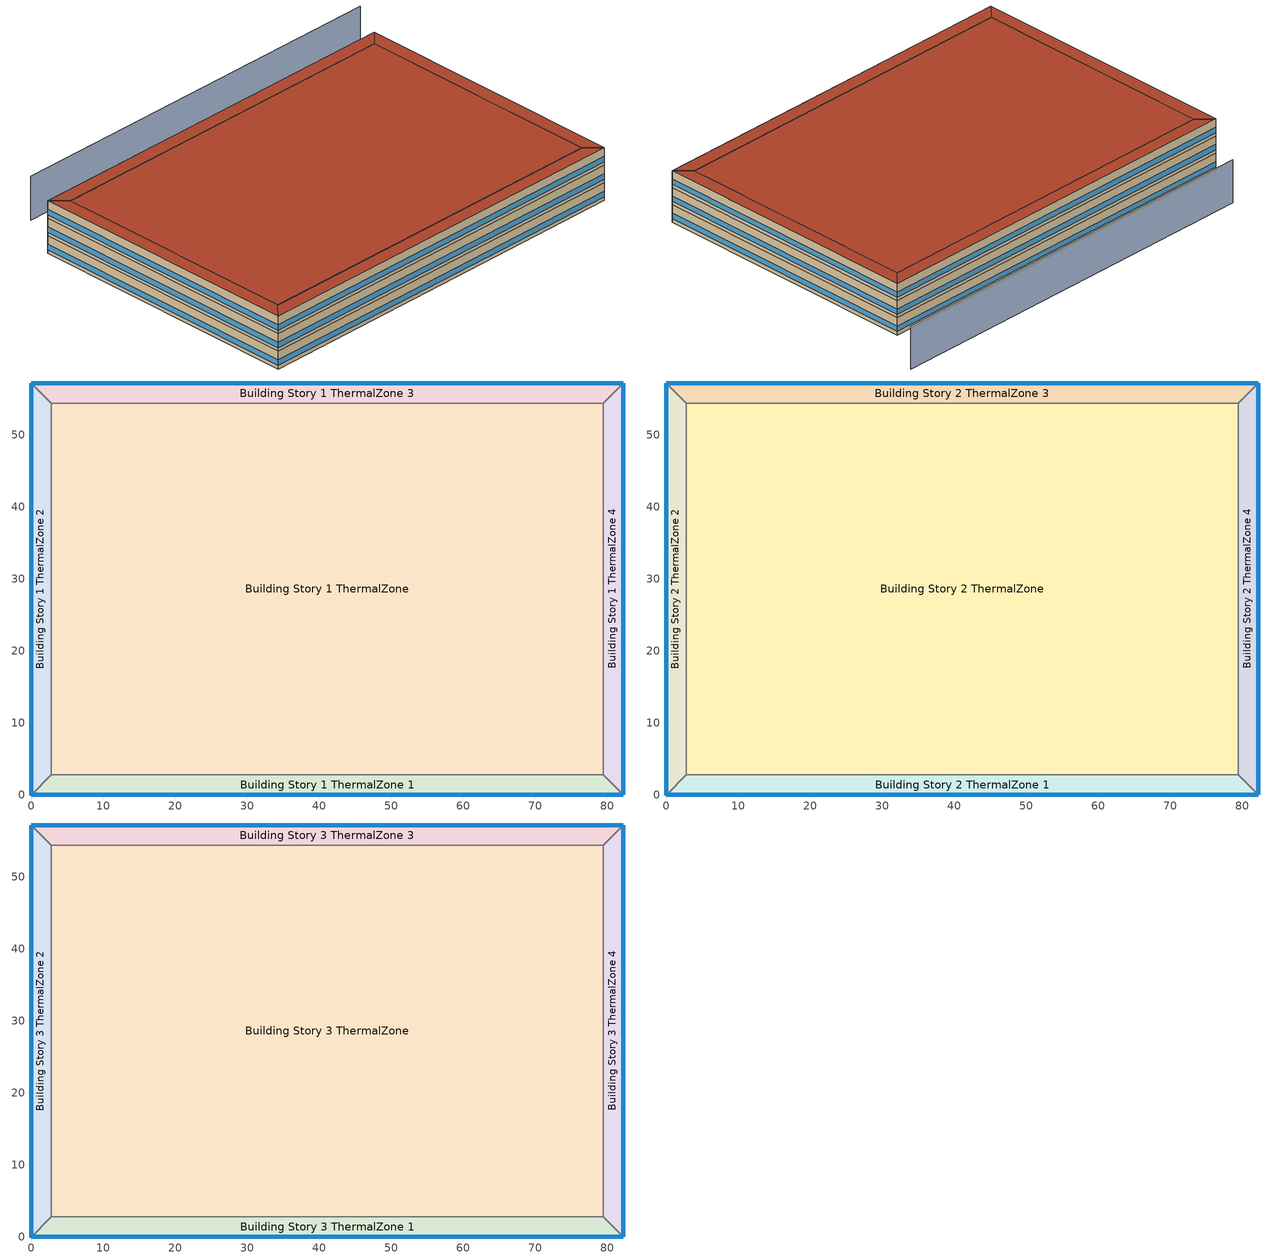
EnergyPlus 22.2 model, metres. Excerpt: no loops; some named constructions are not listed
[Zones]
Building Story 1 ThermalZone
 floor ground (Typical Insulated Carpeted 8in Slab Floor): 79.4,2.83 2.83,2.83 2.83,54.37 79.4,54.37 z0
 wall adiabatic (Typical Interior Wall): 2.83,2.83 79.4,2.83 79.4,54.37 2.83,54.37 2.83,2.83 z0:3.6
 ceiling adiabatic (Typical Interior Floor): 79.4,54.37 2.83,54.37 2.83,2.83 79.4,2.83 z3.6
Building Story 1 ThermalZone 1
 floor ground (Typical Insulated Carpeted 8in Slab Floor): 82.23,0 0,0 2.83,2.83 79.4,2.83 z0
 wall outside (Typical Insulated Steel Framed Exterior Wall R-20.41): 0,0 82.23,0 z0:3.6
 wall adiabatic (Typical Interior Wall): 82.23,0 79.4,2.83 2.83,2.83 0,0 z0:3.6
 window (U 0.48 SHGC 0.40 Dbl Ref-D Clr 6mm/13mm): 0.03,0 82.21,0 z0.76:1.84
 ceiling adiabatic (Typical Interior Ceiling): 79.4,2.83 2.83,2.83 0,0 82.23,0 z3.6
Building Story 1 ThermalZone 2
 floor ground (Typical Insulated Carpeted 8in Slab Floor): 0,0 0,57.2 2.83,54.37 2.83,2.83 z0
 wall outside (Typical Insulated Steel Framed Exterior Wall R-20.41): 0,57.2 0,0 z0:3.6
 wall adiabatic (Typical Interior Wall): 0,0 2.83,2.83 2.83,54.37 0,57.2 z0:3.6
 window (U 0.48 SHGC 0.40 Dbl Ref-D Clr 6mm/13mm): 0,57.17 0,0.03 z0.76:1.84
 ceiling adiabatic (Typical Interior Ceiling): 2.83,2.83 2.83,54.37 0,57.2 0,0 z3.6
Building Story 1 ThermalZone 3
 floor ground (Typical Insulated Carpeted 8in Slab Floor): 0,57.2 82.23,57.2 79.4,54.37 2.83,54.37 z0
 wall outside (Typical Insulated Steel Framed Exterior Wall R-20.41): 82.23,57.2 0,57.2 z0:3.6
 wall adiabatic (Typical Interior Wall): 0,57.2 2.83,54.37 79.4,54.37 82.23,57.2 z0:3.6
 window (U 0.48 SHGC 0.40 Dbl Ref-D Clr 6mm/13mm): 82.2,57.2 0.03,57.2 z0.76:1.84
 ceiling adiabatic (Typical Interior Ceiling): 2.83,54.37 79.4,54.37 82.23,57.2 0,57.2 z3.6
Building Story 1 ThermalZone 4
 floor ground (Typical Insulated Carpeted 8in Slab Floor): 82.23,57.2 82.23,0 79.4,2.83 79.4,54.37 z0
 wall outside (Typical Insulated Steel Framed Exterior Wall R-20.41): 82.23,0 82.23,57.2 z0:3.6
 wall adiabatic (Typical Interior Wall): 82.23,57.2 79.4,54.37 79.4,2.83 82.23,0 z0:3.6
 window (U 0.48 SHGC 0.40 Dbl Ref-D Clr 6mm/13mm): 82.23,0.03 82.23,57.17 z0.76:1.84
 ceiling adiabatic (Typical Interior Ceiling): 79.4,54.37 79.4,2.83 82.23,0 82.23,57.2 z3.6
Building Story 2 ThermalZone
 floor adiabatic (Typical Interior Floor): 79.4,2.83 2.83,2.83 2.83,54.37 79.4,54.37 z3.6
 wall adiabatic (Typical Interior Wall): 2.83,2.83 79.4,2.83 79.4,54.37 2.83,54.37 2.83,2.83 z3.6:7.2
 ceiling adiabatic (Typical Interior Ceiling): 79.4,54.37 2.83,54.37 2.83,2.83 79.4,2.83 z7.2
Building Story 2 ThermalZone 1
 floor adiabatic (Typical Interior Ceiling): 82.23,0 0,0 2.83,2.83 79.4,2.83 z3.6
 wall outside (Typical Insulated Steel Framed Exterior Wall R-20.41): 0,0 82.23,0 z3.6:7.2
 wall adiabatic (Typical Interior Wall): 82.23,0 79.4,2.83 2.83,2.83 0,0 z3.6:7.2
 window (U 0.48 SHGC 0.40 Dbl Ref-D Clr 6mm/13mm): 0.03,0 82.21,0 z4.36:5.44
 ceiling adiabatic (Typical Interior Ceiling): 79.4,2.83 2.83,2.83 0,0 82.23,0 z7.2
Building Story 2 ThermalZone 2
 floor adiabatic (Typical Interior Ceiling): 0,0 0,57.2 2.83,54.37 2.83,2.83 z3.6
 wall outside (Typical Insulated Steel Framed Exterior Wall R-20.41): 0,57.2 0,0 z3.6:7.2
 wall adiabatic (Typical Interior Wall): 0,0 2.83,2.83 2.83,54.37 0,57.2 z3.6:7.2
 window (U 0.48 SHGC 0.40 Dbl Ref-D Clr 6mm/13mm): 0,57.17 0,0.03 z4.36:5.44
 ceiling adiabatic (Typical Interior Ceiling): 2.83,2.83 2.83,54.37 0,57.2 0,0 z7.2
Building Story 2 ThermalZone 3
 floor adiabatic (Typical Interior Ceiling): 0,57.2 82.23,57.2 79.4,54.37 2.83,54.37 z3.6
 wall outside (Typical Insulated Steel Framed Exterior Wall R-20.41): 82.23,57.2 0,57.2 z3.6:7.2
 wall adiabatic (Typical Interior Wall): 0,57.2 2.83,54.37 79.4,54.37 82.23,57.2 z3.6:7.2
 window (U 0.48 SHGC 0.40 Dbl Ref-D Clr 6mm/13mm): 82.2,57.2 0.03,57.2 z4.36:5.44
 ceiling adiabatic (Typical Interior Ceiling): 2.83,54.37 79.4,54.37 82.23,57.2 0,57.2 z7.2
Building Story 2 ThermalZone 4
 floor adiabatic (Typical Interior Ceiling): 82.23,57.2 82.23,0 79.4,2.83 79.4,54.37 z3.6
 wall outside (Typical Insulated Steel Framed Exterior Wall R-20.41): 82.23,0 82.23,57.2 z3.6:7.2
 wall adiabatic (Typical Interior Wall): 82.23,57.2 79.4,54.37 79.4,2.83 82.23,0 z3.6:7.2
 window (U 0.48 SHGC 0.40 Dbl Ref-D Clr 6mm/13mm): 82.23,0.03 82.23,57.17 z4.36:5.44
 ceiling adiabatic (Typical Interior Ceiling): 79.4,54.37 79.4,2.83 82.23,0 82.23,57.2 z7.2
Building Story 3 ThermalZone
 floor adiabatic (Typical Interior Ceiling): 79.4,2.83 2.83,2.83 2.83,54.37 79.4,54.37 z7.2
 wall adiabatic (Typical Interior Wall): 2.83,2.83 79.4,2.83 79.4,54.37 2.83,54.37 2.83,2.83 z7.2:10.8
 roof outside (Typical IEAD Roof R-31.25): 79.4,54.37 2.83,54.37 2.83,2.83 79.4,2.83 z10.8
Building Story 3 ThermalZone 1
 floor adiabatic (Typical Interior Ceiling): 82.23,0 0,0 2.83,2.83 79.4,2.83 z7.2
 wall outside (Typical Insulated Steel Framed Exterior Wall R-20.41): 0,0 82.23,0 z7.2:10.8
 wall adiabatic (Typical Interior Wall): 82.23,0 79.4,2.83 2.83,2.83 0,0 z7.2:10.8
 window (U 0.48 SHGC 0.40 Dbl Ref-D Clr 6mm/13mm): 0.03,0 82.21,0 z7.96:9.04
 roof outside (Typical IEAD Roof R-31.25): 79.4,2.83 2.83,2.83 0,0 82.23,0 z10.8
Building Story 3 ThermalZone 2
 floor adiabatic (Typical Interior Ceiling): 0,0 0,57.2 2.83,54.37 2.83,2.83 z7.2
 wall outside (Typical Insulated Steel Framed Exterior Wall R-20.41): 0,57.2 0,0 z7.2:10.8
 wall adiabatic (Typical Interior Wall): 0,0 2.83,2.83 2.83,54.37 0,57.2 z7.2:10.8
 window (U 0.48 SHGC 0.40 Dbl Ref-D Clr 6mm/13mm): 0,57.17 0,0.03 z7.96:9.04
 roof outside (Typical IEAD Roof R-31.25): 2.83,2.83 2.83,54.37 0,57.2 0,0 z10.8
Building Story 3 ThermalZone 3
 floor adiabatic (Typical Interior Ceiling): 0,57.2 82.23,57.2 79.4,54.37 2.83,54.37 z7.2
 wall outside (Typical Insulated Steel Framed Exterior Wall R-20.41): 82.23,57.2 0,57.2 z7.2:10.8
 wall adiabatic (Typical Interior Wall): 0,57.2 2.83,54.37 79.4,54.37 82.23,57.2 z7.2:10.8
 window (U 0.48 SHGC 0.40 Dbl Ref-D Clr 6mm/13mm): 82.2,57.2 0.03,57.2 z7.96:9.04
 roof outside (Typical IEAD Roof R-31.25): 2.83,54.37 79.4,54.37 82.23,57.2 0,57.2 z10.8
Building Story 3 ThermalZone 4
 floor adiabatic (Typical Interior Ceiling): 82.23,57.2 82.23,0 79.4,2.83 79.4,54.37 z7.2
 wall outside (Typical Insulated Steel Framed Exterior Wall R-20.41): 82.23,0 82.23,57.2 z7.2:10.8
 wall adiabatic (Typical Interior Wall): 82.23,57.2 79.4,54.37 79.4,2.83 82.23,0 z7.2:10.8
 window (U 0.48 SHGC 0.40 Dbl Ref-D Clr 6mm/13mm): 82.23,0.03 82.23,57.17 z7.96:9.04
 roof outside (Typical IEAD Roof R-31.25): 79.4,54.37 79.4,2.83 82.23,0 82.23,57.2 z10.8
shading: 6.03,67.41 89.1,67.41 z0:9
[Building]
bld_15: Terrain=City
[Site:Location]
Laramie General Brees Field_WY_USA: Latitude {deg}=41.3115; Longitude {deg}=-105.582; Time Zone {hr}=-7; Elevation {m}=2215
[Site:GroundTemperature:FCfactorMethod]
January Ground Temperature {C}=8.6; February Ground Temperature {C}=2.8; March Ground Temperature {C}=-4.1; April Ground Temperature {C}=-8.8; May Ground Temperature {C}=-2.2; June Ground Temperature {C}=0.3; July Ground Temperature {C}=6.7; August Ground Temperature {C}=10.1; September Ground Temperature {C}=16.5; October Ground Temperature {C}=20.6; November Ground Temperature {C}=19.2; December Ground Temperature {C}=14.7
[Site:WaterMainsTemperature]
Calculation Method=Correlation; Annual Average Outdoor Air Temperature {C}=8.96667; Maximum Difference In Monthly Average Outdoor Air Temperatures {deltaC}=26.2
[SizingPeriod:DesignDay] Day of Month=21; Dry-Bulb Temperature Range Modifier Type=DefaultMultipliers; Humidity Condition Type=Wetbulb; Barometric Pressure {Pa}=98769; Rain Indicator=No; Snow Indicator=No; Daylight Saving Time Indicator=No; Begin Environment Reset Mode=FullResetAtBeginEnvironment
Name | Month | Day Type | Maximum Dry-Bulb Temperature {C} | Daily Dry-Bulb Temperature Range {deltaC} | Wetbulb or DewPoint at Maximum Dry-Bulb {C} | Wind Speed {m/s} | Wind Direction {deg} | Solar Model Indicator | ASHRAE Clear Sky Optical Depth for Beam Irradiance (taub) | ASHRAE Clear Sky Optical Depth for Diffuse Irradiance (taud) | Sky Clearness
Buffalo Niagara Intl Ap Ann Clg .4% Condns DB=>MWB 1 | 7 | SummerDesignDay | 30.3 | 9.3 | 21.8 | 5.7 | 240 | ASHRAETau | 0.462 | 2.001
Buffalo Niagara Intl Ap Ann Clg .4% Condns WB=>MDB 1 | 7 | SummerDesignDay | 27.8 | 9.3 | 23.8 | 5.7 | 240 | ASHRAETau | 0.462 | 2.001
Buffalo Niagara Intl Ap Ann Htg 99.6% Condns DB 1 | 1 | WinterDesignDay | -16.3 | 0 | -16.3 | 5.1 | 270 | ASHRAEClearSky |  |  | 0
[Material] Thermal Absorptance=0.9; Solar Absorptance=0.7
Name | Roughness | Thickness {m} | Conductivity {W/m-K} | Density {kg/m3} | Specific Heat {J/kg-K} | Visible Absorptance
100mm Normalweight concrete floor | MediumRough | 0.1016 | 2.31045 | 2322 | 832.557 | 0.7
25mm Stucco | Smooth | 0.0254 | 0.72 | 1856 | 840 | 0.7
5/8 in. Gypsum Board | MediumSmooth | 0.0159 | 0.16 | 800 | 1090 | 0.7
8 in. Normalweight Concrete Floor | MediumRough | 0.2032 | 2.31 | 2322 | 832 | 0.7
G01 13mm gypsum board | Smooth | 0.0127 | 0.160031 | 800.001 | 1090.73 | 0.5
Metal Roof Surface | Smooth | 0.0008 | 45.28 | 7824 | 500 | 0.7
Roof Membrane | VeryRough | 0.0095 | 0.16 | 1121.29 | 1460 | 0.7
[Material:NoMass] Roughness=Smooth; Thermal Absorptance=0.9; Solar Absorptance=0.7
Name | Thermal Resistance {m2-K/W} | Visible Absorptance
CP02 CARPET PAD; Typical Carpet Pad | 0.21648 | 0.8
Typical Insulation R-18.23 | 3.21036 | 0.7
Typical Insulation R-30.13 | 5.30668 | 0.7
[WindowMaterial:Gas]
AIR 13MM: Gas Type=Air; Thickness {m}=0.0127
[WindowMaterial:Glazing] Optical Data Type=SpectralAverage; Thickness {m}=0.006; Infrared Transmittance at Normal Incidence=0; Front Side Infrared Hemispherical Emissivity=0.84; Conductivity {W/m-K}=0.9; Dirt Correction Factor for Solar and Visible Transmittance=1; Solar Diffusing=No
Name | Solar Transmittance at Normal Incidence | Front Side Solar Reflectance at Normal Incidence | Back Side Solar Reflectance at Normal Incidence | Visible Transmittance at Normal Incidence | Front Side Visible Reflectance at Normal Incidence | Back Side Visible Reflectance at Normal Incidence | Back Side Infrared Hemispherical Emissivity
CLEAR 6MM | 0.775 | 0.071 | 0.071 | 0.881 | 0.08 | 0.08 | 0.84
REF D CLEAR 6MM | 0.429 | 0.308 | 0.379 | 0.334 | 0.453 | 0.505 | 0.82
[Construction]
Typical IEAD Roof R-31.25: Roof Membrane, Typical Insulation R-30.13, Metal Roof Surface
Typical Insulated Carpeted 8in Slab Floor: 8 in. Normalweight Concrete Floor, Typical Carpet Pad
Typical Insulated Steel Framed Exterior Wall R-20.41: 25mm Stucco, 5/8 in. Gypsum Board, Typical Insulation R-18.23, 5/8 in. Gypsum Board
Typical Interior Ceiling: CP02 CARPET PAD, 100mm Normalweight concrete floor
Typical Interior Floor: 100mm Normalweight concrete floor, CP02 CARPET PAD
Typical Interior Wall: G01 13mm gypsum board, G01 13mm gypsum board
U 0.48 SHGC 0.40 Dbl Ref-D Clr 6mm/13mm: REF D CLEAR 6MM, AIR 13MM, CLEAR 6MM
[Zone] Multiplier=1; Part of Total Floor Area=Yes
Building Story 1 ThermalZone; Building Story 1 ThermalZone 1; Building Story 1 ThermalZone 2; Building Story 1 ThermalZone 3; Building Story 1 ThermalZone 4; Building Story 2 ThermalZone; Building Story 2 ThermalZone 1; Building Story 2 ThermalZone 2; Building Story 2 ThermalZone 3; Building Story 2 ThermalZone 4; Building Story 3 ThermalZone; Building Story 3 ThermalZone 1; Building Story 3 ThermalZone 2; Building Story 3 ThermalZone 3; Building Story 3 ThermalZone 4
[Space]
Name | Zone | Space Type
Building Story 1 Space | Building Story 1 ThermalZone | Story Ground Blended Space Type
Building Story 1 Space 1 | Building Story 1 ThermalZone 1 | Story Ground Blended Space Type
Building Story 1 Space 2 | Building Story 1 ThermalZone 2 | Story Ground Blended Space Type
Building Story 1 Space 3 | Building Story 1 ThermalZone 3 | Story Ground Blended Space Type
Building Story 1 Space 4 | Building Story 1 ThermalZone 4 | Story Ground Blended Space Type
Building Story 2 Space | Building Story 2 ThermalZone | Story Mid Blended Space Type
Building Story 2 Space 1 | Building Story 2 ThermalZone 1 | Story Mid Blended Space Type
Building Story 2 Space 2 | Building Story 2 ThermalZone 2 | Story Mid Blended Space Type
Building Story 2 Space 3 | Building Story 2 ThermalZone 3 | Story Mid Blended Space Type
Building Story 2 Space 4 | Building Story 2 ThermalZone 4 | Story Mid Blended Space Type
Building Story 3 Space | Building Story 3 ThermalZone | Story Top Blended Space Type
Building Story 3 Space 1 | Building Story 3 ThermalZone 1 | Story Top Blended Space Type
Building Story 3 Space 2 | Building Story 3 ThermalZone 2 | Story Top Blended Space Type
Building Story 3 Space 3 | Building Story 3 ThermalZone 3 | Story Top Blended Space Type
Building Story 3 Space 4 | Building Story 3 ThermalZone 4 | Story Top Blended Space Type
[InternalMass]
Name | Construction | Zone or ZoneList | Space or SpaceList | Surface Area {m2}
Building Story 1 Space Office OfficeLarge Data Center A  - Story Ground Mass; Building Story 1 Space Office OfficeLarge Data Center C  - Story Ground Mass | InteriorFurnishings 1 | Building Story 1 ThermalZone | Building Story 1 Space | 10.0461
Building Story 1 Space 1 Office OfficeLarge Data Center A  - Story Ground Mass; Building Story 1 Space 1 Office OfficeLarge Data Center C  - Story Ground Mass | InteriorFurnishings 1 | Building Story 1 ThermalZone 1 | Building Story 1 Space 1 | 0.571688
Building Story 1 Space 3 Office OfficeLarge Data Center A  - Story Ground Mass; Building Story 1 Space 3 Office OfficeLarge Data Center C  - Story Ground Mass | InteriorFurnishings 1 | Building Story 1 ThermalZone 3 | Building Story 1 Space 3 | 0.571687
Building Story 1 Space 2 Office OfficeLarge Data Center A  - Story Ground Mass; Building Story 1 Space 2 Office OfficeLarge Data Center C  - Story Ground Mass | InteriorFurnishings 1 | Building Story 1 ThermalZone 2 | Building Story 1 Space 2 | 0.391442
Building Story 1 Space 4 Office OfficeLarge Data Center A  - Story Ground Mass; Building Story 1 Space 4 Office OfficeLarge Data Center C  - Story Ground Mass | InteriorFurnishings 1 | Building Story 1 ThermalZone 4 | Building Story 1 Space 4 | 0.391442
Building Story 1 Space Office OfficeLarge Data Center B  - Story Ground Mass | InteriorFurnishings 1 | Building Story 1 ThermalZone | Building Story 1 Space | 68.9412
Building Story 1 Space 1 Office OfficeLarge Data Center B  - Story Ground Mass | InteriorFurnishings 1 | Building Story 1 ThermalZone 1 | Building Story 1 Space 1 | 3.9232
Building Story 1 Space 3 Office OfficeLarge Data Center B  - Story Ground Mass | InteriorFurnishings 1 | Building Story 1 ThermalZone 3 | Building Story 1 Space 3 | 3.9232
Building Story 1 Space 2 Office OfficeLarge Data Center B  - Story Ground Mass | InteriorFurnishings 1 | Building Story 1 ThermalZone 2 | Building Story 1 Space 2 | 2.68627
Building Story 1 Space 4 Office OfficeLarge Data Center B  - Story Ground Mass | InteriorFurnishings 1 | Building Story 1 ThermalZone 4 | Building Story 1 Space 4 | 2.68627
Building Story 1 Space Office OfficeLarge Main Data Center A  - Story Ground Mass; Building Story 1 Space Office OfficeLarge Main Data Center C  - Story Ground Mass | InteriorFurnishings 1 | Building Story 1 ThermalZone | Building Story 1 Space | 18.0616
Building Story 1 Space 1 Office OfficeLarge Main Data Center A  - Story Ground Mass; Building Story 1 Space 1 Office OfficeLarge Main Data Center C  - Story Ground Mass | InteriorFurnishings 1 | Building Story 1 ThermalZone 1 | Building Story 1 Space 1 | 1.02782
Building Story 1 Space 3 Office OfficeLarge Main Data Center A  - Story Ground Mass; Building Story 1 Space 3 Office OfficeLarge Main Data Center C  - Story Ground Mass | InteriorFurnishings 1 | Building Story 1 ThermalZone 3 | Building Story 1 Space 3 | 1.02782
Building Story 1 Space 2 Office OfficeLarge Main Data Center A  - Story Ground Mass; Building Story 1 Space 2 Office OfficeLarge Main Data Center C  - Story Ground Mass | InteriorFurnishings 1 | Building Story 1 ThermalZone 2 | Building Story 1 Space 2 | 0.703762
Building Story 1 Space 4 Office OfficeLarge Main Data Center A  - Story Ground Mass; Building Story 1 Space 4 Office OfficeLarge Main Data Center C  - Story Ground Mass | InteriorFurnishings 1 | Building Story 1 ThermalZone 4 | Building Story 1 Space 4 | 0.703762
Building Story 1 Space Office OfficeLarge Main Data Center B  - Story Ground Mass | InteriorFurnishings 1 | Building Story 1 ThermalZone | Building Story 1 Space | 123.948
Building Story 1 Space 1 Office OfficeLarge Main Data Center B  - Story Ground Mass | InteriorFurnishings 1 | Building Story 1 ThermalZone 1 | Building Story 1 Space 1 | 7.05342
Building Story 1 Space 3 Office OfficeLarge Main Data Center B  - Story Ground Mass | InteriorFurnishings 1 | Building Story 1 ThermalZone 3 | Building Story 1 Space 3 | 7.05341
Building Story 1 Space 2 Office OfficeLarge Main Data Center B  - Story Ground Mass | InteriorFurnishings 1 | Building Story 1 ThermalZone 2 | Building Story 1 Space 2 | 4.82956
Building Story 1 Space 4 Office OfficeLarge Main Data Center B  - Story Ground Mass | InteriorFurnishings 1 | Building Story 1 ThermalZone 4 | Building Story 1 Space 4 | 4.82956
Building Story 1 Space SecondarySchool Auditorium A  - Story Ground Mass; Building Story 1 Space SecondarySchool Auditorium C  - Story Ground Mass | InteriorFurnishings 1 | Building Story 1 ThermalZone | Building Story 1 Space | 80.7963
Building Story 1 Space 1 SecondarySchool Auditorium A  - Story Ground Mass; Building Story 1 Space 1 SecondarySchool Auditorium C  - Story Ground Mass | InteriorFurnishings 1 | Building Story 1 ThermalZone 1 | Building Story 1 Space 1 | 4.59783
Building Story 1 Space 3 SecondarySchool Auditorium A  - Story Ground Mass; Building Story 1 Space 3 SecondarySchool Auditorium C  - Story Ground Mass | InteriorFurnishings 1 | Building Story 1 ThermalZone 3 | Building Story 1 Space 3 | 4.59782
Building Story 1 Space 2 SecondarySchool Auditorium A  - Story Ground Mass; Building Story 1 Space 2 SecondarySchool Auditorium C  - Story Ground Mass | InteriorFurnishings 1 | Building Story 1 ThermalZone 2 | Building Story 1 Space 2 | 3.14819
Building Story 1 Space 4 SecondarySchool Auditorium A  - Story Ground Mass; Building Story 1 Space 4 SecondarySchool Auditorium C  - Story Ground Mass | InteriorFurnishings 1 | Building Story 1 ThermalZone 4 | Building Story 1 Space 4 | 3.14819
Building Story 1 Space SecondarySchool Auditorium B  - Story Ground Mass | InteriorFurnishings 1 | Building Story 1 ThermalZone | Building Story 1 Space | 554.464
Building Story 1 Space 1 SecondarySchool Auditorium B  - Story Ground Mass | InteriorFurnishings 1 | Building Story 1 ThermalZone 1 | Building Story 1 Space 1 | 31.5526
Building Story 1 Space 3 SecondarySchool Auditorium B  - Story Ground Mass | InteriorFurnishings 1 | Building Story 1 ThermalZone 3 | Building Story 1 Space 3 | 31.5525
Building Story 1 Space 2 SecondarySchool Auditorium B  - Story Ground Mass | InteriorFurnishings 1 | Building Story 1 ThermalZone 2 | Building Story 1 Space 2 | 21.6044
Building Story 1 Space 4 SecondarySchool Auditorium B  - Story Ground Mass | InteriorFurnishings 1 | Building Story 1 ThermalZone 4 | Building Story 1 Space 4 | 21.6044
Building Story 1 Space SecondarySchool Cafeteria A  - Story Ground Mass; Building Story 1 Space SecondarySchool Cafeteria C  - Story Ground Mass | InteriorFurnishings 1 | Building Story 1 ThermalZone | Building Story 1 Space | 51.1389
Building Story 1 Space 1 SecondarySchool Cafeteria A  - Story Ground Mass; Building Story 1 Space 1 SecondarySchool Cafeteria C  - Story Ground Mass | InteriorFurnishings 1 | Building Story 1 ThermalZone 1 | Building Story 1 Space 1 | 2.91014
Building Story 1 Space 3 SecondarySchool Cafeteria A  - Story Ground Mass; Building Story 1 Space 3 SecondarySchool Cafeteria C  - Story Ground Mass | InteriorFurnishings 1 | Building Story 1 ThermalZone 3 | Building Story 1 Space 3 | 2.91013
Building Story 1 Space 2 SecondarySchool Cafeteria A  - Story Ground Mass; Building Story 1 Space 2 SecondarySchool Cafeteria C  - Story Ground Mass | InteriorFurnishings 1 | Building Story 1 ThermalZone 2 | Building Story 1 Space 2 | 1.99261
Building Story 1 Space 4 SecondarySchool Cafeteria A  - Story Ground Mass; Building Story 1 Space 4 SecondarySchool Cafeteria C  - Story Ground Mass | InteriorFurnishings 1 | Building Story 1 ThermalZone 4 | Building Story 1 Space 4 | 1.99261
Building Story 1 Space SecondarySchool Cafeteria B  - Story Ground Mass | InteriorFurnishings 1 | Building Story 1 ThermalZone | Building Story 1 Space | 350.94
Building Story 1 Space 1 SecondarySchool Cafeteria B  - Story Ground Mass | InteriorFurnishings 1 | Building Story 1 ThermalZone 1 | Building Story 1 Space 1 | 19.9708
Building Story 1 Space 3 SecondarySchool Cafeteria B  - Story Ground Mass | InteriorFurnishings 1 | Building Story 1 ThermalZone 3 | Building Story 1 Space 3 | 19.9707
Building Story 1 Space 2 SecondarySchool Cafeteria B  - Story Ground Mass | InteriorFurnishings 1 | Building Story 1 ThermalZone 2 | Building Story 1 Space 2 | 13.6742
Building Story 1 Space 4 SecondarySchool Cafeteria B  - Story Ground Mass | InteriorFurnishings 1 | Building Story 1 ThermalZone 4 | Building Story 1 Space 4 | 13.6742
Building Story 1 Space SecondarySchool Classroom A  - Story Ground Mass; Building Story 1 Space SecondarySchool Classroom C  - Story Ground Mass | InteriorFurnishings 1 | Building Story 1 ThermalZone | Building Story 1 Space | 235.49
Building Story 1 Space 1 SecondarySchool Classroom A  - Story Ground Mass; Building Story 1 Space 1 SecondarySchool Classroom C  - Story Ground Mass | InteriorFurnishings 1 | Building Story 1 ThermalZone 1 | Building Story 1 Space 1 | 13.4009
Building Story 1 Space 3 SecondarySchool Classroom A  - Story Ground Mass; Building Story 1 Space 3 SecondarySchool Classroom C  - Story Ground Mass | InteriorFurnishings 1 | Building Story 1 ThermalZone 3 | Building Story 1 Space 3 | 13.4009
Building Story 1 Space 2 SecondarySchool Classroom A  - Story Ground Mass; Building Story 1 Space 2 SecondarySchool Classroom C  - Story Ground Mass | InteriorFurnishings 1 | Building Story 1 ThermalZone 2 | Building Story 1 Space 2 | 9.17579
Building Story 1 Space 4 SecondarySchool Classroom A  - Story Ground Mass; Building Story 1 Space 4 SecondarySchool Classroom C  - Story Ground Mass | InteriorFurnishings 1 | Building Story 1 ThermalZone 4 | Building Story 1 Space 4 | 9.17579
Building Story 1 Space SecondarySchool ComputerRoom A  - Story Ground Mass; Building Story 1 Space SecondarySchool ComputerRoom C  - Story Ground Mass | InteriorFurnishings 1 | Building Story 1 ThermalZone | Building Story 1 Space | 78.071
Building Story 1 Space 1 SecondarySchool ComputerRoom A  - Story Ground Mass; Building Story 1 Space 1 SecondarySchool ComputerRoom C  - Story Ground Mass | InteriorFurnishings 1 | Building Story 1 ThermalZone 1 | Building Story 1 Space 1 | 4.44275
Building Story 1 Space 3 SecondarySchool ComputerRoom A  - Story Ground Mass; Building Story 1 Space 3 SecondarySchool ComputerRoom C  - Story Ground Mass | InteriorFurnishings 1 | Building Story 1 ThermalZone 3 | Building Story 1 Space 3 | 4.44274
Building Story 1 Space 2 SecondarySchool ComputerRoom A  - Story Ground Mass; Building Story 1 Space 2 SecondarySchool ComputerRoom C  - Story Ground Mass | InteriorFurnishings 1 | Building Story 1 ThermalZone 2 | Building Story 1 Space 2 | 3.042
Building Story 1 Space 4 SecondarySchool ComputerRoom A  - Story Ground Mass; Building Story 1 Space 4 SecondarySchool ComputerRoom C  - Story Ground Mass | InteriorFurnishings 1 | Building Story 1 ThermalZone 4 | Building Story 1 Space 4 | 3.042
Building Story 1 Space SecondarySchool ComputerRoom B  - Story Ground Mass | InteriorFurnishings 1 | Building Story 1 ThermalZone | Building Story 1 Space | 535.761
Building Story 1 Space 1 SecondarySchool ComputerRoom B  - Story Ground Mass | InteriorFurnishings 1 | Building Story 1 ThermalZone 1 | Building Story 1 Space 1 | 30.4883
Building Story 1 Space 3 SecondarySchool ComputerRoom B  - Story Ground Mass | InteriorFurnishings 1 | Building Story 1 ThermalZone 3 | Building Story 1 Space 3 | 30.4882
Building Story 1 Space 2 SecondarySchool ComputerRoom B  - Story Ground Mass | InteriorFurnishings 1 | Building Story 1 ThermalZone 2 | Building Story 1 Space 2 | 20.8757
Building Story 1 Space 4 SecondarySchool ComputerRoom B  - Story Ground Mass | InteriorFurnishings 1 | Building Story 1 ThermalZone 4 | Building Story 1 Space 4 | 20.8757
Building Story 1 Space SecondarySchool Corridor B  - Story Ground Mass | InteriorFurnishings 1 | Building Story 1 ThermalZone | Building Story 1 Space | 332.056
Building Story 1 Space 1 SecondarySchool Corridor B  - Story Ground Mass | InteriorFurnishings 1 | Building Story 1 ThermalZone 1 | Building Story 1 Space 1 | 18.8962
Building Story 1 Space 3 SecondarySchool Corridor B  - Story Ground Mass | InteriorFurnishings 1 | Building Story 1 ThermalZone 3 | Building Story 1 Space 3 | 18.8961
Building Story 1 Space 2 SecondarySchool Corridor B  - Story Ground Mass | InteriorFurnishings 1 | Building Story 1 ThermalZone 2 | Building Story 1 Space 2 | 12.9384
Building Story 1 Space 4 SecondarySchool Corridor B  - Story Ground Mass | InteriorFurnishings 1 | Building Story 1 ThermalZone 4 | Building Story 1 Space 4 | 12.9384
Building Story 1 Space SecondarySchool Gym A  - Story Ground Mass; Building Story 1 Space SecondarySchool Gym C  - Story Ground Mass | InteriorFurnishings 1 | Building Story 1 ThermalZone | Building Story 1 Space | 196.875
Building Story 1 Space 1 SecondarySchool Gym A  - Story Ground Mass; Building Story 1 Space 1 SecondarySchool Gym C  - Story Ground Mass | InteriorFurnishings 1 | Building Story 1 ThermalZone 1 | Building Story 1 Space 1 | 11.2035
Building Story 1 Space 3 SecondarySchool Gym A  - Story Ground Mass; Building Story 1 Space 3 SecondarySchool Gym C  - Story Ground Mass | InteriorFurnishings 1 | Building Story 1 ThermalZone 3 | Building Story 1 Space 3 | 11.2035
Building Story 1 Space 2 SecondarySchool Gym A  - Story Ground Mass; Building Story 1 Space 2 SecondarySchool Gym C  - Story Ground Mass | InteriorFurnishings 1 | Building Story 1 ThermalZone 2 | Building Story 1 Space 2 | 7.67117
Building Story 1 Space 4 SecondarySchool Gym A  - Story Ground Mass; Building Story 1 Space 4 SecondarySchool Gym C  - Story Ground Mass | InteriorFurnishings 1 | Building Story 1 ThermalZone 4 | Building Story 1 Space 4 | 7.67117
Building Story 1 Space SecondarySchool Gym A end_a - Story Ground Mass; Building Story 1 Space SecondarySchool Gym C end_a - Story Ground Mass | InteriorFurnishings 1 | Building Story 1 ThermalZone | Building Story 1 Space | 66.9948
Building Story 1 Space 1 SecondarySchool Gym A end_a - Story Ground Mass; Building Story 1 Space 1 SecondarySchool Gym C end_a - Story Ground Mass | InteriorFurnishings 1 | Building Story 1 ThermalZone 1 | Building Story 1 Space 1 | 3.81244
Building Story 1 Space 3 SecondarySchool Gym A end_a - Story Ground Mass; Building Story 1 Space 3 SecondarySchool Gym C end_a - Story Ground Mass | InteriorFurnishings 1 | Building Story 1 ThermalZone 3 | Building Story 1 Space 3 | 3.81243
Building Story 1 Space 2 SecondarySchool Gym A end_a - Story Ground Mass; Building Story 1 Space 2 SecondarySchool Gym C end_a - Story Ground Mass | InteriorFurnishings 1 | Building Story 1 ThermalZone 2 | Building Story 1 Space 2 | 2.61042
Building Story 1 Space 4 SecondarySchool Gym A end_a - Story Ground Mass; Building Story 1 Space 4 SecondarySchool Gym C end_a - Story Ground Mass | InteriorFurnishings 1 | Building Story 1 ThermalZone 4 | Building Story 1 Space 4 | 2.61042
Building Story 1 Space SecondarySchool Gym B  - Story Ground Mass | InteriorFurnishings 1 | Building Story 1 ThermalZone | Building Story 1 Space | 1351.06
Building Story 1 Space 1 SecondarySchool Gym B  - Story Ground Mass | InteriorFurnishings 1 | Building Story 1 ThermalZone 1 | Building Story 1 Space 1 | 76.8839
Building Story 1 Space 3 SecondarySchool Gym B  - Story Ground Mass | InteriorFurnishings 1 | Building Story 1 ThermalZone 3 | Building Story 1 Space 3 | 76.8837
Building Story 1 Space 2 SecondarySchool Gym B  - Story Ground Mass | InteriorFurnishings 1 | Building Story 1 ThermalZone 2 | Building Story 1 Space 2 | 52.6433
Building Story 1 Space 4 SecondarySchool Gym B  - Story Ground Mass | InteriorFurnishings 1 | Building Story 1 ThermalZone 4 | Building Story 1 Space 4 | 52.6433
Building Story 1 Space SecondarySchool Gym B end_a - Story Ground Mass | InteriorFurnishings 1 | Building Story 1 ThermalZone | Building Story 1 Space | 459.751
Building Story 1 Space 1 SecondarySchool Gym B end_a - Story Ground Mass | InteriorFurnishings 1 | Building Story 1 ThermalZone 1 | Building Story 1 Space 1 | 26.1628
Building Story 1 Space 3 SecondarySchool Gym B end_a - Story Ground Mass | InteriorFurnishings 1 | Building Story 1 ThermalZone 3 | Building Story 1 Space 3 | 26.1628
Building Story 1 Space 2 SecondarySchool Gym B end_a - Story Ground Mass | InteriorFurnishings 1 | Building Story 1 ThermalZone 2 | Building Story 1 Space 2 | 17.914
Building Story 1 Space 4 SecondarySchool Gym B end_a - Story Ground Mass | InteriorFurnishings 1 | Building Story 1 ThermalZone 4 | Building Story 1 Space 4 | 17.914
Building Story 1 Space SecondarySchool Kitchen A  - Story Ground Mass; Building Story 1 Space SecondarySchool Kitchen C  - Story Ground Mass | InteriorFurnishings 1 | Building Story 1 ThermalZone | Building Story 1 Space | 17.6341
Building Story 1 Space 1 SecondarySchool Kitchen A  - Story Ground Mass; Building Story 1 Space 1 SecondarySchool Kitchen C  - Story Ground Mass | InteriorFurnishings 1 | Building Story 1 ThermalZone 1 | Building Story 1 Space 1 | 1.0035
Building Story 1 Space 3 SecondarySchool Kitchen A  - Story Ground Mass; Building Story 1 Space 3 SecondarySchool Kitchen C  - Story Ground Mass | InteriorFurnishings 1 | Building Story 1 ThermalZone 3 | Building Story 1 Space 3 | 1.00349
Building Story 1 Space 2 SecondarySchool Kitchen A  - Story Ground Mass; Building Story 1 Space 2 SecondarySchool Kitchen C  - Story Ground Mass | InteriorFurnishings 1 | Building Story 1 ThermalZone 2 | Building Story 1 Space 2 | 0.687105
Building Story 1 Space 4 SecondarySchool Kitchen A  - Story Ground Mass; Building Story 1 Space 4 SecondarySchool Kitchen C  - Story Ground Mass | InteriorFurnishings 1 | Building Story 1 ThermalZone 4 | Building Story 1 Space 4 | 0.687105
Building Story 1 Space SecondarySchool Kitchen B  - Story Ground Mass | InteriorFurnishings 1 | Building Story 1 ThermalZone | Building Story 1 Space | 121.014
Building Story 1 Space 1 SecondarySchool Kitchen B  - Story Ground Mass | InteriorFurnishings 1 | Building Story 1 ThermalZone 1 | Building Story 1 Space 1 | 6.88648
Building Story 1 Space 3 SecondarySchool Kitchen B  - Story Ground Mass | InteriorFurnishings 1 | Building Story 1 ThermalZone 3 | Building Story 1 Space 3 | 6.88646
Building Story 1 Space 2 SecondarySchool Kitchen B  - Story Ground Mass | InteriorFurnishings 1 | Building Story 1 ThermalZone 2 | Building Story 1 Space 2 | 4.71525
Building Story 1 Space 4 SecondarySchool Kitchen B  - Story Ground Mass | InteriorFurnishings 1 | Building Story 1 ThermalZone 4 | Building Story 1 Space 4 | 4.71525
Building Story 1 Space SecondarySchool Library A  - Story Ground Mass; Building Story 1 Space SecondarySchool Library C  - Story Ground Mass | InteriorFurnishings 1 | Building Story 1 ThermalZone | Building Story 1 Space | 68.773
Building Story 1 Space 1 SecondarySchool Library A  - Story Ground Mass; Building Story 1 Space 1 SecondarySchool Library C  - Story Ground Mass | InteriorFurnishings 1 | Building Story 1 ThermalZone 1 | Building Story 1 Space 1 | 3.91363
Building Story 1 Space 3 SecondarySchool Library A  - Story Ground Mass; Building Story 1 Space 3 SecondarySchool Library C  - Story Ground Mass | InteriorFurnishings 1 | Building Story 1 ThermalZone 3 | Building Story 1 Space 3 | 3.91362
Building Story 1 Space 2 SecondarySchool Library A  - Story Ground Mass; Building Story 1 Space 2 SecondarySchool Library C  - Story Ground Mass | InteriorFurnishings 1 | Building Story 1 ThermalZone 2 | Building Story 1 Space 2 | 2.67971
Building Story 1 Space 4 SecondarySchool Library A  - Story Ground Mass; Building Story 1 Space 4 SecondarySchool Library C  - Story Ground Mass | InteriorFurnishings 1 | Building Story 1 ThermalZone 4 | Building Story 1 Space 4 | 2.67971
Building Story 1 Space SecondarySchool Library B  - Story Ground Mass | InteriorFurnishings 1 | Building Story 1 ThermalZone | Building Story 1 Space | 471.954
Building Story 1 Space 1 SecondarySchool Library B  - Story Ground Mass | InteriorFurnishings 1 | Building Story 1 ThermalZone 1 | Building Story 1 Space 1 | 26.8573
Building Story 1 Space 3 SecondarySchool Library B  - Story Ground Mass | InteriorFurnishings 1 | Building Story 1 ThermalZone 3 | Building Story 1 Space 3 | 26.8572
Building Story 1 Space 2 SecondarySchool Library B  - Story Ground Mass | InteriorFurnishings 1 | Building Story 1 ThermalZone 2 | Building Story 1 Space 2 | 18.3895
Building Story 1 Space 4 SecondarySchool Library B  - Story Ground Mass | InteriorFurnishings 1 | Building Story 1 ThermalZone 4 | Building Story 1 Space 4 | 18.3895
Building Story 1 Space SecondarySchool Lobby A  - Story Ground Mass; Building Story 1 Space SecondarySchool Lobby C  - Story Ground Mass; Building Story 1 Space SecondarySchool Restroom A  - Story Ground Mass; Building Story 1 Space SecondarySchool Restroom C  - Story Ground Mass | InteriorFurnishings 1 | Building Story 1 ThermalZone | Building Story 1 Space | 34.3063
Building Story 1 Space 1 SecondarySchool Lobby A  - Story Ground Mass; Building Story 1 Space 1 SecondarySchool Lobby C  - Story Ground Mass; Building Story 1 Space 1 SecondarySchool Restroom A  - Story Ground Mass; Building Story 1 Space 1 SecondarySchool Restroom C  - Story Ground Mass | InteriorFurnishings 1 | Building Story 1 ThermalZone 1 | Building Story 1 Space 1 | 1.95225
Building Story 1 Space 3 SecondarySchool Lobby A  - Story Ground Mass; Building Story 1 Space 3 SecondarySchool Lobby C  - Story Ground Mass; Building Story 1 Space 3 SecondarySchool Restroom A  - Story Ground Mass; Building Story 1 Space 3 SecondarySchool Restroom C  - Story Ground Mass | InteriorFurnishings 1 | Building Story 1 ThermalZone 3 | Building Story 1 Space 3 | 1.95225
Building Story 1 Space 2 SecondarySchool Lobby A  - Story Ground Mass; Building Story 1 Space 2 SecondarySchool Lobby C  - Story Ground Mass; Building Story 1 Space 2 SecondarySchool Restroom A  - Story Ground Mass; Building Story 1 Space 2 SecondarySchool Restroom C  - Story Ground Mass | InteriorFurnishings 1 | Building Story 1 ThermalZone 2 | Building Story 1 Space 2 | 1.33673
Building Story 1 Space 4 SecondarySchool Lobby A  - Story Ground Mass; Building Story 1 Space 4 SecondarySchool Lobby C  - Story Ground Mass; Building Story 1 Space 4 SecondarySchool Restroom A  - Story Ground Mass; Building Story 1 Space 4 SecondarySchool Restroom C  - Story Ground Mass | InteriorFurnishings 1 | Building Story 1 ThermalZone 4 | Building Story 1 Space 4 | 1.33673
Building Story 1 Space SecondarySchool Lobby B  - Story Ground Mass; Building Story 1 Space SecondarySchool Restroom B  - Story Ground Mass | InteriorFurnishings 1 | Building Story 1 ThermalZone | Building Story 1 Space | 235.427
Building Story 1 Space 1 SecondarySchool Lobby B  - Story Ground Mass; Building Story 1 Space 1 SecondarySchool Restroom B  - Story Ground Mass | InteriorFurnishings 1 | Building Story 1 ThermalZone 1 | Building Story 1 Space 1 | 13.3973
Building Story 1 Space 3 SecondarySchool Lobby B  - Story Ground Mass; Building Story 1 Space 3 SecondarySchool Restroom B  - Story Ground Mass | InteriorFurnishings 1 | Building Story 1 ThermalZone 3 | Building Story 1 Space 3 | 13.3973
Building Story 1 Space 2 SecondarySchool Lobby B  - Story Ground Mass; Building Story 1 Space 2 SecondarySchool Restroom B  - Story Ground Mass | InteriorFurnishings 1 | Building Story 1 ThermalZone 2 | Building Story 1 Space 2 | 9.17331
Building Story 1 Space 4 SecondarySchool Lobby B  - Story Ground Mass; Building Story 1 Space 4 SecondarySchool Restroom B  - Story Ground Mass | InteriorFurnishings 1 | Building Story 1 ThermalZone 4 | Building Story 1 Space 4 | 9.17331
Building Story 1 Space SecondarySchool Mechanical A  - Story Ground Mass; Building Story 1 Space SecondarySchool Mechanical C  - Story Ground Mass | InteriorFurnishings 1 | Building Story 1 ThermalZone | Building Story 1 Space | 55.9482
Building Story 1 Space 1 SecondarySchool Mechanical A  - Story Ground Mass; Building Story 1 Space 1 SecondarySchool Mechanical C  - Story Ground Mass | InteriorFurnishings 1 | Building Story 1 ThermalZone 1 | Building Story 1 Space 1 | 3.18382
Building Story 1 Space 3 SecondarySchool Mechanical A  - Story Ground Mass; Building Story 1 Space 3 SecondarySchool Mechanical C  - Story Ground Mass | InteriorFurnishings 1 | Building Story 1 ThermalZone 3 | Building Story 1 Space 3 | 3.18381
Building Story 1 Space 2 SecondarySchool Mechanical A  - Story Ground Mass; Building Story 1 Space 2 SecondarySchool Mechanical C  - Story Ground Mass | InteriorFurnishings 1 | Building Story 1 ThermalZone 2 | Building Story 1 Space 2 | 2.18
Building Story 1 Space 4 SecondarySchool Mechanical A  - Story Ground Mass; Building Story 1 Space 4 SecondarySchool Mechanical C  - Story Ground Mass | InteriorFurnishings 1 | Building Story 1 ThermalZone 4 | Building Story 1 Space 4 | 2.18
Building Story 1 Space SecondarySchool Mechanical B  - Story Ground Mass | InteriorFurnishings 1 | Building Story 1 ThermalZone | Building Story 1 Space | 383.944
Building Story 1 Space 1 SecondarySchool Mechanical B  - Story Ground Mass | InteriorFurnishings 1 | Building Story 1 ThermalZone 1 | Building Story 1 Space 1 | 21.8489
Building Story 1 Space 3 SecondarySchool Mechanical B  - Story Ground Mass | InteriorFurnishings 1 | Building Story 1 ThermalZone 3 | Building Story 1 Space 3 | 21.8489
Building Story 1 Space 2 SecondarySchool Mechanical B  - Story Ground Mass | InteriorFurnishings 1 | Building Story 1 ThermalZone 2 | Building Story 1 Space 2 | 14.9602
Building Story 1 Space 4 SecondarySchool Mechanical B  - Story Ground Mass | InteriorFurnishings 1 | Building Story 1 ThermalZone 4 | Building Story 1 Space 4 | 14.9602
Building Story 1 Space SecondarySchool Office A  - Story Ground Mass; Building Story 1 Space SecondarySchool Office C  - Story Ground Mass | InteriorFurnishings 1 | Building Story 1 ThermalZone | Building Story 1 Space | 87.0483
Building Story 1 Space 1 SecondarySchool Office A  - Story Ground Mass; Building Story 1 Space 1 SecondarySchool Office C  - Story Ground Mass | InteriorFurnishings 1 | Building Story 1 ThermalZone 1 | Building Story 1 Space 1 | 4.95362
Building Story 1 Space 3 SecondarySchool Office A  - Story Ground Mass; Building Story 1 Space 3 SecondarySchool Office C  - Story Ground Mass | InteriorFurnishings 1 | Building Story 1 ThermalZone 3 | Building Story 1 Space 3 | 4.95361
Building Story 1 Space 2 SecondarySchool Office A  - Story Ground Mass; Building Story 1 Space 2 SecondarySchool Office C  - Story Ground Mass | InteriorFurnishings 1 | Building Story 1 ThermalZone 2 | Building Story 1 Space 2 | 3.3918
Building Story 1 Space 4 SecondarySchool Office A  - Story Ground Mass; Building Story 1 Space 4 SecondarySchool Office C  - Story Ground Mass | InteriorFurnishings 1 | Building Story 1 ThermalZone 4 | Building Story 1 Space 4 | 3.3918
Building Story 1 Space SecondarySchool Office B  - Story Ground Mass | InteriorFurnishings 1 | Building Story 1 ThermalZone | Building Story 1 Space | 597.368
Building Story 1 Space 1 SecondarySchool Office B  - Story Ground Mass | InteriorFurnishings 1 | Building Story 1 ThermalZone 1 | Building Story 1 Space 1 | 33.9942
Building Story 1 Space 3 SecondarySchool Office B  - Story Ground Mass | InteriorFurnishings 1 | Building Story 1 ThermalZone 3 | Building Story 1 Space 3 | 33.9941
Building Story 1 Space 2 SecondarySchool Office B  - Story Ground Mass | InteriorFurnishings 1 | Building Story 1 ThermalZone 2 | Building Story 1 Space 2 | 23.2762
Building Story 1 Space 4 SecondarySchool Office B  - Story Ground Mass | InteriorFurnishings 1 | Building Story 1 ThermalZone 4 | Building Story 1 Space 4 | 23.2762
Building Story 1 Space Mass | InteriorFurnishings 2 | Building Story 1 ThermalZone | Building Story 1 Space | 7893.03
Building Story 1 Space 1 Mass | InteriorFurnishings 2 | Building Story 1 ThermalZone 1 | Building Story 1 Space 1 | 449.165
Building Story 1 Space 2 Mass | InteriorFurnishings 2 | Building Story 1 ThermalZone 2 | Building Story 1 Space 2 | 307.549
Building Story 1 Space 3 Mass | InteriorFurnishings 2 | Building Story 1 ThermalZone 3 | Building Story 1 Space 3 | 449.164
Building Story 1 Space 4 Mass | InteriorFurnishings 2 | Building Story 1 ThermalZone 4 | Building Story 1 Space 4 | 307.549
Building Story 2 Space 2 Office WholeBuilding - Lg Office A  - Story Mid Mass; Building Story 2 Space 2 Office WholeBuilding - Lg Office C  - Story Mid Mass | InteriorFurnishings 1 | Building Story 2 ThermalZone 2 | Building Story 2 Space 2 | 3.23483
Building Story 2 Space 1 Office WholeBuilding - Lg Office A  - Story Mid Mass; Building Story 2 Space 1 Office WholeBuilding - Lg Office C  - Story Mid Mass | InteriorFurnishings 1 | Building Story 2 ThermalZone 1 | Building Story 2 Space 1 | 4.72436
Building Story 2 Space Office WholeBuilding - Lg Office A  - Story Mid Mass; Building Story 2 Space Office WholeBuilding - Lg Office C  - Story Mid Mass | InteriorFurnishings 1 | Building Story 2 ThermalZone | Building Story 2 Space | 83.0198
Building Story 2 Space 3 Office WholeBuilding - Lg Office A  - Story Mid Mass; Building Story 2 Space 3 Office WholeBuilding - Lg Office C  - Story Mid Mass | InteriorFurnishings 1 | Building Story 2 ThermalZone 3 | Building Story 2 Space 3 | 4.72435
Building Story 2 Space 4 Office WholeBuilding - Lg Office A  - Story Mid Mass; Building Story 2 Space 4 Office WholeBuilding - Lg Office C  - Story Mid Mass | InteriorFurnishings 1 | Building Story 2 ThermalZone 4 | Building Story 2 Space 4 | 3.23483
Building Story 2 Space 2 Office WholeBuilding - Lg Office A end_b - Story Mid Mass; Building Story 2 Space 2 Office WholeBuilding - Lg Office C end_b - Story Mid Mass | InteriorFurnishings 1 | Building Story 2 ThermalZone 2 | Building Story 2 Space 2 | 2.61042
Building Story 2 Space 1 Office WholeBuilding - Lg Office A end_b - Story Mid Mass; Building Story 2 Space 1 Office WholeBuilding - Lg Office C end_b - Story Mid Mass | InteriorFurnishings 1 | Building Story 2 ThermalZone 1 | Building Story 2 Space 1 | 3.81244
Building Story 2 Space Office WholeBuilding - Lg Office A end_b - Story Mid Mass; Building Story 2 Space Office WholeBuilding - Lg Office C end_b - Story Mid Mass | InteriorFurnishings 1 | Building Story 2 ThermalZone | Building Story 2 Space | 66.9948
Building Story 2 Space 3 Office WholeBuilding - Lg Office A end_b - Story Mid Mass; Building Story 2 Space 3 Office WholeBuilding - Lg Office C end_b - Story Mid Mass | InteriorFurnishings 1 | Building Story 2 ThermalZone 3 | Building Story 2 Space 3 | 3.81243
Building Story 2 Space 4 Office WholeBuilding - Lg Office A end_b - Story Mid Mass; Building Story 2 Space 4 Office WholeBuilding - Lg Office C end_b - Story Mid Mass | InteriorFurnishings 1 | Building Story 2 ThermalZone 4 | Building Story 2 Space 4 | 2.61042
Building Story 2 Space 2 Office WholeBuilding - Lg Office B  - Story Mid Mass | InteriorFurnishings 1 | Building Story 2 ThermalZone 2 | Building Story 2 Space 2 | 22.199
Building Story 2 Space 1 Office WholeBuilding - Lg Office B  - Story Mid Mass | InteriorFurnishings 1 | Building Story 2 ThermalZone 1 | Building Story 2 Space 1 | 32.4209
Building Story 2 Space Office WholeBuilding - Lg Office B  - Story Mid Mass | InteriorFurnishings 1 | Building Story 2 ThermalZone | Building Story 2 Space | 569.722
Building Story 2 Space 3 Office WholeBuilding - Lg Office B  - Story Mid Mass | InteriorFurnishings 1 | Building Story 2 ThermalZone 3 | Building Story 2 Space 3 | 32.4208
Building Story 2 Space 4 Office WholeBuilding - Lg Office B  - Story Mid Mass | InteriorFurnishings 1 | Building Story 2 ThermalZone 4 | Building Story 2 Space 4 | 22.199
Building Story 2 Space 2 Office WholeBuilding - Lg Office B end_b - Story Mid Mass | InteriorFurnishings 1 | Building Story 2 ThermalZone 2 | Building Story 2 Space 2 | 17.914
Building Story 2 Space 1 Office WholeBuilding - Lg Office B end_b - Story Mid Mass | InteriorFurnishings 1 | Building Story 2 ThermalZone 1 | Building Story 2 Space 1 | 26.1628
Building Story 2 Space Office WholeBuilding - Lg Office B end_b - Story Mid Mass | InteriorFurnishings 1 | Building Story 2 ThermalZone | Building Story 2 Space | 459.751
Building Story 2 Space 3 Office WholeBuilding - Lg Office B end_b - Story Mid Mass | InteriorFurnishings 1 | Building Story 2 ThermalZone 3 | Building Story 2 Space 3 | 26.1628
Building Story 2 Space 4 Office WholeBuilding - Lg Office B end_b - Story Mid Mass | InteriorFurnishings 1 | Building Story 2 ThermalZone 4 | Building Story 2 Space 4 | 17.914
Building Story 2 Space 2 SecondarySchool Classroom A  - Story Mid Mass; Building Story 2 Space 2 SecondarySchool Classroom C  - Story Mid Mass | InteriorFurnishings 1 | Building Story 2 ThermalZone 2 | Building Story 2 Space 2 | 68.2129
Building Story 2 Space 1 SecondarySchool Classroom A  - Story Mid Mass; Building Story 2 Space 1 SecondarySchool Classroom C  - Story Mid Mass | InteriorFurnishings 1 | Building Story 2 ThermalZone 1 | Building Story 2 Space 1 | 99.6228
Building Story 2 Space SecondarySchool Classroom A  - Story Mid Mass; Building Story 2 Space SecondarySchool Classroom C  - Story Mid Mass | InteriorFurnishings 1 | Building Story 2 ThermalZone | Building Story 2 Space | 1750.64
Building Story 2 Space 3 SecondarySchool Classroom A  - Story Mid Mass; Building Story 2 Space 3 SecondarySchool Classroom C  - Story Mid Mass | InteriorFurnishings 1 | Building Story 2 ThermalZone 3 | Building Story 2 Space 3 | 99.6226
Building Story 2 Space 4 SecondarySchool Classroom A  - Story Mid Mass; Building Story 2 Space 4 SecondarySchool Classroom C  - Story Mid Mass | InteriorFurnishings 1 | Building Story 2 ThermalZone 4 | Building Story 2 Space 4 | 68.2129
Building Story 2 Space 2 SecondarySchool Classroom A end_a - Story Mid Mass; Building Story 2 Space 2 SecondarySchool Classroom C end_a - Story Mid Mass | InteriorFurnishings 1 | Building Story 2 ThermalZone 2 | Building Story 2 Space 2 | 6.78429
Building Story 2 Space 1 SecondarySchool Classroom A end_a - Story Mid Mass; Building Story 2 Space 1 SecondarySchool Classroom C end_a - Story Mid Mass | InteriorFurnishings 1 | Building Story 2 ThermalZone 1 | Building Story 2 Space 1 | 9.90824
Building Story 2 Space SecondarySchool Classroom A end_a - Story Mid Mass; Building Story 2 Space SecondarySchool Classroom C end_a - Story Mid Mass | InteriorFurnishings 1 | Building Story 2 ThermalZone | Building Story 2 Space | 174.114
Building Story 2 Space 3 SecondarySchool Classroom A end_a - Story Mid Mass; Building Story 2 Space 3 SecondarySchool Classroom C end_a - Story Mid Mass | InteriorFurnishings 1 | Building Story 2 ThermalZone 3 | Building Story 2 Space 3 | 9.90822
Building Story 2 Space 4 SecondarySchool Classroom A end_a - Story Mid Mass; Building Story 2 Space 4 SecondarySchool Classroom C end_a - Story Mid Mass | InteriorFurnishings 1 | Building Story 2 ThermalZone 4 | Building Story 2 Space 4 | 6.78429
Building Story 2 Space 2 SecondarySchool Corridor B  - Story Mid Mass | InteriorFurnishings 1 | Building Story 2 ThermalZone 2 | Building Story 2 Space 2 | 96.1845
Building Story 2 Space 1 SecondarySchool Corridor B  - Story Mid Mass | InteriorFurnishings 1 | Building Story 2 ThermalZone 1 | Building Story 2 Space 1 | 140.474
Building Story 2 Space SecondarySchool Corridor B  - Story Mid Mass | InteriorFurnishings 1 | Building Story 2 ThermalZone | Building Story 2 Space | 2468.51
Building Story 2 Space 3 SecondarySchool Corridor B  - Story Mid Mass | InteriorFurnishings 1 | Building Story 2 ThermalZone 3 | Building Story 2 Space 3 | 140.474
Building Story 2 Space 4 SecondarySchool Corridor B  - Story Mid Mass | InteriorFurnishings 1 | Building Story 2 ThermalZone 4 | Building Story 2 Space 4 | 96.1845
Building Story 2 Space 2 SecondarySchool Corridor B end_a - Story Mid Mass | InteriorFurnishings 1 | Building Story 2 ThermalZone 2 | Building Story 2 Space 2 | 9.56627
Building Story 2 Space 1 SecondarySchool Corridor B end_a - Story Mid Mass | InteriorFurnishings 1 | Building Story 2 ThermalZone 1 | Building Story 2 Space 1 | 13.9712
Building Story 2 Space SecondarySchool Corridor B end_a - Story Mid Mass | InteriorFurnishings 1 | Building Story 2 ThermalZone | Building Story 2 Space | 245.512
Building Story 2 Space 3 SecondarySchool Corridor B end_a - Story Mid Mass | InteriorFurnishings 1 | Building Story 2 ThermalZone 3 | Building Story 2 Space 3 | 13.9712
Building Story 2 Space 4 SecondarySchool Corridor B end_a - Story Mid Mass | InteriorFurnishings 1 | Building Story 2 ThermalZone 4 | Building Story 2 Space 4 | 9.56627
Building Story 2 Space Mass | InteriorFurnishings 2 | Building Story 2 ThermalZone | Building Story 2 Space | 7893.03
Building Story 2 Space 1 Mass | InteriorFurnishings 2 | Building Story 2 ThermalZone 1 | Building Story 2 Space 1 | 449.165
Building Story 2 Space 2 Mass | InteriorFurnishings 2 | Building Story 2 ThermalZone 2 | Building Story 2 Space 2 | 307.549
Building Story 2 Space 3 Mass | InteriorFurnishings 2 | Building Story 2 ThermalZone 3 | Building Story 2 Space 3 | 449.164
Building Story 2 Space 4 Mass | InteriorFurnishings 2 | Building Story 2 ThermalZone 4 | Building Story 2 Space 4 | 307.549
Building Story 3 Space 1 Office WholeBuilding - Lg Office A  - Story Top Mass | InteriorFurnishings 1 | Building Story 3 ThermalZone 1 | Building Story 3 Space 1 | 43.0567
Building Story 3 Space Office WholeBuilding - Lg Office A  - Story Top Mass | InteriorFurnishings 1 | Building Story 3 ThermalZone | Building Story 3 Space | 756.622
Building Story 3 Space 2 Office WholeBuilding - Lg Office A  - Story Top Mass | InteriorFurnishings 1 | Building Story 3 ThermalZone 2 | Building Story 3 Space 2 | 29.4814
Building Story 3 Space 3 Office WholeBuilding - Lg Office A  - Story Top Mass | InteriorFurnishings 1 | Building Story 3 ThermalZone 3 | Building Story 3 Space 3 | 43.0566
Building Story 3 Space 4 Office WholeBuilding - Lg Office A  - Story Top Mass | InteriorFurnishings 1 | Building Story 3 ThermalZone 4 | Building Story 3 Space 4 | 29.4814
Building Story 3 Space 1 Office WholeBuilding - Lg Office A end_a - Story Top Mass; Building Story 3 Space 1 Office WholeBuilding - Lg Office A end_b - Story Top Mass | InteriorFurnishings 1 | Building Story 3 ThermalZone 1 | Building Story 3 Space 1 | 3.81244
Building Story 3 Space Office WholeBuilding - Lg Office A end_a - Story Top Mass; Building Story 3 Space Office WholeBuilding - Lg Office A end_b - Story Top Mass | InteriorFurnishings 1 | Building Story 3 ThermalZone | Building Story 3 Space | 66.9948
Building Story 3 Space 2 Office WholeBuilding - Lg Office A end_a - Story Top Mass; Building Story 3 Space 2 Office WholeBuilding - Lg Office A end_b - Story Top Mass | InteriorFurnishings 1 | Building Story 3 ThermalZone 2 | Building Story 3 Space 2 | 2.61042
Building Story 3 Space 3 Office WholeBuilding - Lg Office A end_a - Story Top Mass; Building Story 3 Space 3 Office WholeBuilding - Lg Office A end_b - Story Top Mass | InteriorFurnishings 1 | Building Story 3 ThermalZone 3 | Building Story 3 Space 3 | 3.81243
Building Story 3 Space 4 Office WholeBuilding - Lg Office A end_a - Story Top Mass; Building Story 3 Space 4 Office WholeBuilding - Lg Office A end_b - Story Top Mass | InteriorFurnishings 1 | Building Story 3 ThermalZone 4 | Building Story 3 Space 4 | 2.61042
Building Story 3 Space 1 Office WholeBuilding - Lg Office B  - Story Top Mass | InteriorFurnishings 1 | Building Story 3 ThermalZone 1 | Building Story 3 Space 1 | 295.476
Building Story 3 Space Office WholeBuilding - Lg Office B  - Story Top Mass | InteriorFurnishings 1 | Building Story 3 ThermalZone | Building Story 3 Space | 5192.31
Building Story 3 Space 2 Office WholeBuilding - Lg Office B  - Story Top Mass | InteriorFurnishings 1 | Building Story 3 ThermalZone 2 | Building Story 3 Space 2 | 202.316
Building Story 3 Space 3 Office WholeBuilding - Lg Office B  - Story Top Mass | InteriorFurnishings 1 | Building Story 3 ThermalZone 3 | Building Story 3 Space 3 | 295.476
Building Story 3 Space 4 Office WholeBuilding - Lg Office B  - Story Top Mass | InteriorFurnishings 1 | Building Story 3 ThermalZone 4 | Building Story 3 Space 4 | 202.316
Building Story 3 Space 1 Office WholeBuilding - Lg Office B end_a - Story Top Mass | InteriorFurnishings 1 | Building Story 3 ThermalZone 1 | Building Story 3 Space 1 | 26.1628
